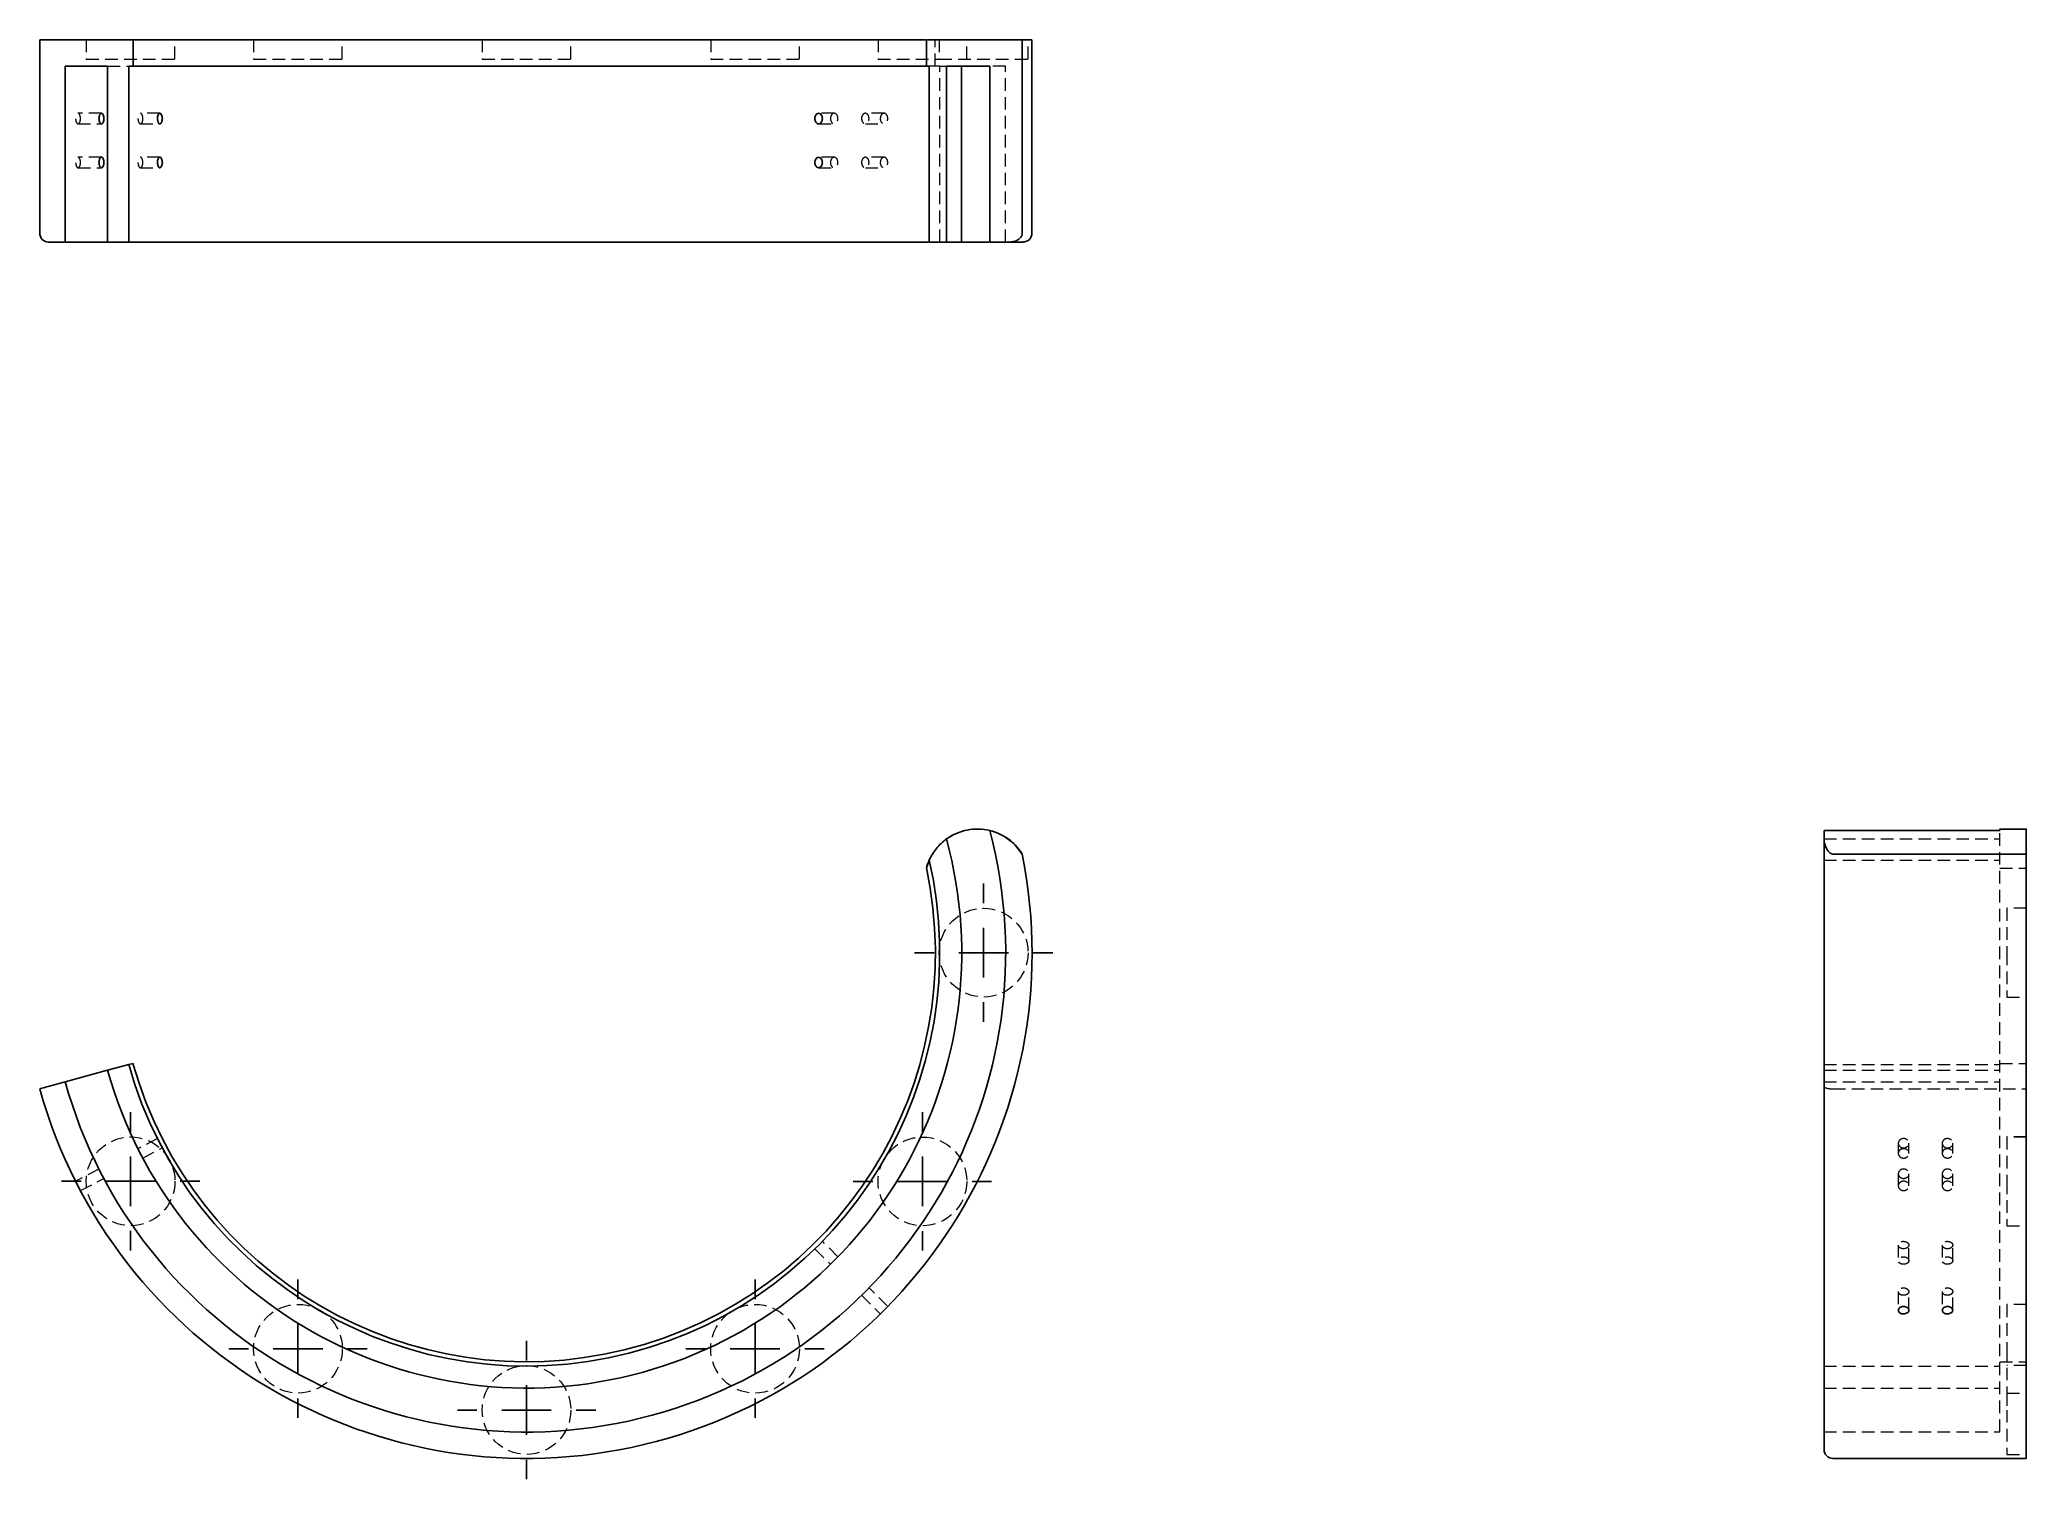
# Model space of a CAD drawing. Header units: millimetres. Extents: x 33 to 233, y 23 to 168.
import ezdxf

# ---------------------------------------------------------------- set-up
doc = ezdxf.new("R2010")
doc.units = ezdxf.units.MM
doc.linetypes.add('HIDDEN', pattern=[1.905, 1.27, -0.635])
doc.layers.add('10', color=7, linetype='Continuous')

# ---------------------------------------------------------------- blocks, each defined once
blk = doc.blocks.new('SW_CENTERMARKSYMBOL_0')
at = {"layer": '10', "color": 0}
for p, q in [((0, 5), (0, 6.97)), ((0, 0), (0, 2.5)), ((-5, 0), (-6.97, 0)), ((0, 0), (-2.5, 0)), ((0, 0), (0, -2.5)), ((0, 0), (2.5, 0)), ((5, 0), (6.97, 0)), ((0, -5), (0, -6.97))]:
    blk.add_line(p, q, dxfattribs=at)
blk = doc.blocks.new('SW_CENTERMARKSYMBOL_1')
at = {"layer": '10', "color": 0}
for p, q in [((0, 5), (0, 6.97)), ((0, 0), (0, 2.5)), ((-5, 0), (-6.97, 0)), ((0, 0), (-2.5, 0)), ((0, 0), (0, -2.5)), ((0, 0), (2.5, 0)), ((5, 0), (6.97, 0)), ((0, -5), (0, -6.97))]:
    blk.add_line(p, q, dxfattribs=at)
blk = doc.blocks.new('SW_CENTERMARKSYMBOL_2')
at = {"layer": '10', "color": 0}
for p, q in [((0, 5), (0, 6.97)), ((0, 0), (0, 2.5)), ((-5, 0), (-6.97, 0)), ((0, 0), (-2.5, 0)), ((0, 0), (0, -2.5)), ((0, 0), (2.5, 0)), ((5, 0), (6.97, 0)), ((0, -5), (0, -6.97))]:
    blk.add_line(p, q, dxfattribs=at)
blk = doc.blocks.new('SW_CENTERMARKSYMBOL_3')
at = {"layer": '10', "color": 0}
for p, q in [((0, 5), (0, 6.97)), ((0, 0), (0, 2.5)), ((-5, 0), (-6.97, 0)), ((0, 0), (-2.5, 0)), ((0, 0), (0, -2.5)), ((0, 0), (2.5, 0)), ((5, 0), (6.97, 0)), ((0, -5), (0, -6.97))]:
    blk.add_line(p, q, dxfattribs=at)
blk = doc.blocks.new('SW_CENTERMARKSYMBOL_4')
at = {"layer": '10', "color": 0}
for p, q in [((0, 5), (0, 6.97)), ((0, 0), (0, 2.5)), ((-5, 0), (-6.97, 0)), ((0, 0), (-2.5, 0)), ((0, 0), (0, -2.5)), ((0, 0), (2.5, 0)), ((5, 0), (6.97, 0)), ((0, -5), (0, -6.97))]:
    blk.add_line(p, q, dxfattribs=at)
blk = doc.blocks.new('SW_CENTERMARKSYMBOL_5')
at = {"layer": '10', "color": 0}
for p, q in [((0, 5), (0, 6.97)), ((0, 0), (0, 2.5)), ((-5, 0), (-6.97, 0)), ((0, 0), (-2.5, 0)), ((0, 0), (0, -2.5)), ((0, 0), (2.5, 0)), ((5, 0), (6.97, 0)), ((0, -5), (0, -6.97))]:
    blk.add_line(p, q, dxfattribs=at)

msp = doc.modelspace()

# ---------------------------------------------------------------- linework, layer by layer
at = {"color": 7, "linetype": 'Continuous', "lineweight": 25}
for p, q in [((33.02, 148.7), (33.02, 168.19)), ((42.42, 168.19), (33.02, 168.19)), ((42.42, 165.53), (42.42, 168.19)), ((42.42, 168.19), (122.3, 168.19)), ((122.36, 165.53), (122.36, 168.19)), ((132.02, 148.7), (132.02, 168.19)), ((133, 168.19), (132.02, 168.19)), ((133, 148.7), (133, 168.19)), ((35.59, 147.81), (35.59, 165.53)), ((35.59, 165.53), (39.86, 165.53)), ((39.86, 147.81), (39.86, 165.53)), ((42, 147.81), (42, 165.53)), ((42, 165.53), (42.42, 165.53)), ((42.42, 165.53), (122.3, 165.53)), ((122.64, 147.81), (122.64, 165.53)), ((124.39, 147.81), (124.39, 165.53)), ((125.91, 147.81), (125.91, 165.53)), ((128.74, 147.81), (128.74, 165.53)), ((35.59, 147.81), (33.88, 147.81)), ((35.59, 147.81), (39.86, 147.81)), ((42, 147.81), (39.86, 147.81)), ((42, 147.81), (122.58, 147.81)), ((125.91, 147.81), (124.39, 147.81)), ((125.91, 147.81), (128.65, 147.81)), ((132.11, 147.81), (130.82, 147.81)), ((212.81, 88.53), (230.53, 88.53)), ((233.19, 88.68), (230.53, 88.68)), ((212.81, 87.51), (212.81, 87.68)), ((212.81, 26.16), (212.81, 87.51)), ((213.7, 86.15), (233.19, 86.15)), ((233.19, 25.28), (233.19, 86.15)), ((35.59, 63.21), (39.86, 64.37)), ((42, 64.95), (39.86, 64.37)), ((42, 64.95), (42.42, 65.06)), ((35.59, 63.21), (33.88, 62.74)), ((213.7, 25.28), (233.19, 25.28))]:
    msp.add_line(p, q, dxfattribs=at)
at = {"color": 7, "linetype": 'HIDDEN', "lineweight": 18}
for p, q in [((37.71, 168.19), (37.71, 166.24)), ((46.65, 166.24), (46.65, 168.19)), ((54.57, 168.19), (54.57, 166.24)), ((63.51, 166.24), (63.51, 168.19)), ((77.6, 168.19), (77.6, 166.24)), ((86.54, 166.24), (86.54, 168.19)), ((100.63, 168.19), (100.63, 166.24)), ((109.57, 166.24), (109.57, 168.19)), ((117.49, 168.19), (117.49, 166.24)), ((123.26, 165.53), (123.26, 168.19)), ((123.66, 168.19), (123.66, 166.24)), ((126.43, 166.24), (126.43, 168.19)), ((132.6, 166.24), (132.6, 168.19)), ((37.71, 166.24), (46.65, 166.24)), ((54.57, 166.24), (63.51, 166.24)), ((77.6, 166.24), (86.54, 166.24)), ((100.63, 166.24), (109.57, 166.24)), ((117.49, 166.24), (123.66, 166.24)), ((123.66, 166.24), (132.6, 166.24)), ((39.86, 165.53), (42, 165.53)), ((123.7, 165.53), (122.64, 165.53)), ((123.7, 165.53), (124.34, 165.53)), ((123.7, 147.81), (123.7, 165.53)), ((130.34, 165.53), (128.74, 165.53)), ((130.34, 147.81), (130.34, 165.53)), ((39.24, 160.78), (36.88, 160.78)), ((45.13, 160.78), (43.16, 160.78)), ((113.07, 160.78), (111.5, 160.78)), ((118.09, 160.78), (116.21, 160.78)), ((36.88, 159.72), (39.24, 159.72)), ((43.16, 159.72), (45.13, 159.72)), ((111.5, 159.72), (113.07, 159.72)), ((116.21, 159.72), (118.09, 159.72)), ((39.24, 156.35), (36.88, 156.35)), ((45.13, 156.35), (43.16, 156.35)), ((113.07, 156.35), (111.5, 156.35)), ((118.09, 156.35), (116.21, 156.35)), ((36.88, 155.29), (39.24, 155.29)), ((43.16, 155.29), (45.13, 155.29)), ((111.5, 155.29), (113.07, 155.29)), ((116.21, 155.29), (118.09, 155.29)), ((125.11, 88.09), (124.32, 87.62)), ((128.89, 88.48), (128.06, 88.62)), ((128.74, 88.53), (128.74, 88.53)), ((230.53, 27.94), (230.53, 88.53)), ((124.39, 87.68), (124.39, 87.68)), ((131.15, 87.21), (130.14, 87.97)), ((132.02, 86.15), (131.19, 87.18)), ((132.02, 86.15), (132.02, 86.15)), ((212.81, 87.68), (230.53, 87.68)), ((122.71, 85.66), (122.36, 84.75)), ((122.36, 84.75), (122.36, 84.75)), ((122.64, 85.54), (122.64, 85.54)), ((212.81, 85.54), (230.53, 85.54)), ((230.53, 84.75), (233.19, 84.75)), ((231.24, 80.69), (231.24, 76.22)), ((233.19, 80.69), (231.24, 80.69)), ((231.24, 76.22), (231.24, 71.74)), ((231.24, 71.74), (233.19, 71.74)), ((212.81, 64.95), (230.53, 64.95)), ((212.81, 64.37), (230.53, 64.37)), ((230.53, 65.06), (233.19, 65.06)), ((212.81, 63.21), (230.53, 63.21)), ((213.7, 62.51), (233.19, 62.51)), ((44.88, 57.5), (42.92, 56.47)), ((43.41, 55.53), (45.37, 56.56)), ((220.29, 57.03), (220.29, 56)), ((221.35, 56), (221.35, 57.03)), ((224.72, 57.03), (224.72, 56)), ((225.78, 56), (225.78, 57.03)), ((231.24, 57.66), (231.24, 57.65)), ((233.19, 57.66), (231.24, 57.66)), ((231.24, 57.65), (231.24, 53.18)), ((233.19, 57.65), (231.24, 57.65)), ((38.99, 54.43), (36.64, 53.2)), ((37.13, 52.26), (39.48, 53.48)), ((220.29, 53.95), (220.29, 52.73)), ((221.35, 52.73), (221.35, 53.95)), ((224.72, 53.95), (224.72, 52.73)), ((225.78, 52.73), (225.78, 53.95)), ((231.24, 53.18), (231.24, 48.7)), ((231.24, 48.72), (233.19, 48.72)), ((231.24, 48.7), (233.19, 48.7)), ((111.13, 46.39), (112.7, 44.83)), ((113.45, 45.58), (111.88, 47.15)), ((220.29, 46.77), (220.29, 45.2)), ((221.35, 45.2), (221.35, 46.77)), ((224.72, 46.77), (224.72, 45.2)), ((225.78, 45.2), (225.78, 46.77)), ((118.47, 40.58), (116.58, 42.46)), ((220.29, 42.08), (220.29, 40.2)), ((221.35, 40.2), (221.35, 42.08)), ((224.72, 42.08), (224.72, 40.2)), ((225.78, 40.2), (225.78, 42.08)), ((115.83, 41.71), (117.71, 39.83)), ((231.24, 40.79), (231.24, 36.32)), ((231.24, 40.79), (231.24, 40.79)), ((233.19, 40.79), (231.24, 40.79)), ((233.19, 40.79), (231.24, 40.79)), ((231.24, 36.32), (231.24, 31.85)), ((212.81, 34.58), (230.53, 34.58)), ((230.53, 35.02), (233.19, 35.02)), ((233.19, 34.62), (231.24, 34.62)), ((212.81, 32.36), (230.53, 32.36)), ((231.24, 31.85), (231.24, 30.15)), ((231.24, 31.85), (233.19, 31.85)), ((231.24, 31.85), (233.19, 31.85)), ((231.24, 30.15), (231.24, 25.68)), ((212.81, 27.94), (230.53, 27.94)), ((231.24, 25.68), (233.19, 25.68))]:
    msp.add_line(p, q, dxfattribs=at)
for centre in [(128.13, 76.22), (42.18, 53.19), (121.96, 53.18), (59.04, 36.32), (105.1, 36.32), (82.07, 30.15)]:
    msp.add_circle(centre, 4.47, dxfattribs=at)
at = {"color": 7, "linetype": 'Continuous', "lineweight": 25}
for centre, radius, start, end in [((132.11, 148.7), 0.886, 270, 0), ((82.07, 76.21), 48.27, 195.623, 14.7895), ((82.07, 76.21), 50.93, 195.6011, 11.2633), ((82.07, 76.21), 43.84, 195.6655, 15.1664), ((82.07, 76.21), 41.63, 195.6901, 12.9536), ((82.07, 76.21), 41.19, 195.6954, 11.9796), ((213.7, 26.16), 0.886, 180, 270)]:
    msp.add_arc(centre, radius, start, end, dxfattribs=at)
for points, knots in [([(132.02, 168.19), (131.75, 168.19), (131.41, 168.19), (130.64, 168.19), (130.21, 168.19), (129.28, 168.19), (128.78, 168.19), (127.76, 168.19), (127.24, 168.19), (126.22, 168.19), (125.72, 168.19), (124.79, 168.19), (124.35, 168.19), (123.58, 168.19), (123.25, 168.19), (122.7, 168.19), (122.5, 168.19), (122.36, 168.19)], [0, 0, 0, 0, 0.125, 0.125, 0.25, 0.25, 0.375, 0.375, 0.5, 0.5, 0.625, 0.625, 0.75, 0.75, 0.875, 0.875, 1, 1, 1, 1]), ([(128.74, 165.53), (128, 165.53), (127.22, 165.53), (125.72, 165.53), (125.01, 165.53), (124.39, 165.53)], [0, 0, 0, 0, 0.5, 0.5, 1, 1, 1, 1]), ([(39.24, 159.72), (39.17, 159.72), (39.1, 159.78), (39.02, 159.98), (38.99, 160.11), (38.99, 160.37), (39.02, 160.51), (39.1, 160.71), (39.17, 160.78), (39.31, 160.78), (39.37, 160.71), (39.46, 160.51), (39.48, 160.37), (39.48, 160.11), (39.46, 159.98), (39.37, 159.78), (39.3, 159.72), (39.24, 159.72)], [0, 0, 0, 0, 0.125, 0.125, 0.25, 0.25, 0.375, 0.375, 0.5, 0.5, 0.625, 0.625, 0.75, 0.75, 0.875, 0.875, 1, 1, 1, 1]), ([(45.13, 159.72), (45.06, 159.72), (44.99, 159.78), (44.91, 159.98), (44.89, 160.11), (44.88, 160.37), (44.91, 160.51), (44.99, 160.71), (45.06, 160.78), (45.2, 160.78), (45.26, 160.71), (45.35, 160.51), (45.38, 160.37), (45.37, 160.11), (45.35, 159.98), (45.26, 159.78), (45.19, 159.72), (45.13, 159.72)], [0, 0, 0, 0, 0.125, 0.125, 0.25, 0.25, 0.375, 0.375, 0.5, 0.5, 0.625, 0.625, 0.75, 0.75, 0.875, 0.875, 1, 1, 1, 1]), ([(111.5, 160.78), (111.61, 160.78), (111.71, 160.71), (111.84, 160.51), (111.88, 160.38), (111.88, 160.12), (111.84, 159.99), (111.71, 159.78), (111.61, 159.72), (111.4, 159.72), (111.3, 159.78), (111.16, 159.99), (111.13, 160.12), (111.13, 160.38), (111.16, 160.51), (111.3, 160.71), (111.4, 160.78), (111.5, 160.78)], [0, 0, 0, 0, 0.125, 0.125, 0.25, 0.25, 0.375, 0.375, 0.5, 0.5, 0.625, 0.625, 0.75, 0.75, 0.875, 0.875, 1, 1, 1, 1]), ([(39.24, 155.29), (39.17, 155.29), (39.1, 155.36), (39.02, 155.56), (38.99, 155.69), (38.99, 155.95), (39.02, 156.08), (39.1, 156.29), (39.17, 156.35), (39.31, 156.35), (39.37, 156.29), (39.46, 156.08), (39.48, 155.95), (39.48, 155.69), (39.46, 155.56), (39.37, 155.36), (39.3, 155.29), (39.24, 155.29)], [0, 0, 0, 0, 0.125, 0.125, 0.25, 0.25, 0.375, 0.375, 0.5, 0.5, 0.625, 0.625, 0.75, 0.75, 0.875, 0.875, 1, 1, 1, 1]), ([(45.13, 155.29), (45.06, 155.29), (44.99, 155.36), (44.91, 155.56), (44.89, 155.69), (44.88, 155.95), (44.91, 156.08), (44.99, 156.29), (45.06, 156.35), (45.2, 156.35), (45.26, 156.29), (45.35, 156.08), (45.38, 155.95), (45.37, 155.69), (45.35, 155.56), (45.26, 155.36), (45.19, 155.29), (45.13, 155.29)], [0, 0, 0, 0, 0.125, 0.125, 0.25, 0.25, 0.375, 0.375, 0.5, 0.5, 0.625, 0.625, 0.75, 0.75, 0.875, 0.875, 1, 1, 1, 1]), ([(111.5, 156.35), (111.61, 156.35), (111.71, 156.28), (111.84, 156.08), (111.88, 155.95), (111.88, 155.69), (111.84, 155.56), (111.71, 155.35), (111.61, 155.29), (111.4, 155.29), (111.3, 155.35), (111.16, 155.56), (111.13, 155.69), (111.13, 155.95), (111.16, 156.08), (111.3, 156.28), (111.4, 156.35), (111.5, 156.35)], [0, 0, 0, 0, 0.125, 0.125, 0.25, 0.25, 0.375, 0.375, 0.5, 0.5, 0.625, 0.625, 0.75, 0.75, 0.875, 0.875, 1, 1, 1, 1]), ([(33.88, 147.81), (33.65, 147.81), (33.43, 147.91), (33.11, 148.24), (33.02, 148.46), (33.02, 148.7)], [0, 0, 0, 0, 0.5, 0.5, 1, 1, 1, 1]), ([(130.82, 147.81), (130.96, 147.81), (131.1, 147.84), (131.36, 147.91), (131.48, 147.97), (131.7, 148.11), (131.8, 148.19), (131.92, 148.35), (131.95, 148.41), (132, 148.55), (132.02, 148.62), (132.02, 148.7)], [0, 0, 0, 0, 0.25, 0.25, 0.5, 0.5, 0.75, 0.75, 0.875, 0.875, 1, 1, 1, 1]), ([(124.39, 147.81), (124.01, 147.81), (123.67, 147.81), (123.08, 147.81), (122.83, 147.81), (122.64, 147.81)], [0, 0, 0, 0, 0.5, 0.5, 1, 1, 1, 1]), ([(128.74, 88.53), (128, 88.71), (127.22, 88.72), (125.72, 88.43), (125.01, 88.12), (124.39, 87.68)], [0, 0, 0, 0, 0.5, 0.5, 1, 1, 1, 1]), ([(230.53, 88.53), (230.53, 88.62), (230.53, 88.71), (230.53, 88.66), (230.53, 88.66)], [0, 0, 0, 0, 0.8772473, 1, 1, 1, 1]), ([(233.19, 86.15), (233.19, 86.51), (233.19, 87.24), (233.19, 88.02), (233.19, 88.5), (233.19, 88.7), (233.19, 88.66), (233.19, 88.65)], [0, 0, 0, 0, 0.247122, 0.494251, 0.722922, 0.951587, 1, 1, 1, 1]), ([(124.39, 87.68), (124.01, 87.4), (123.67, 87.08), (123.08, 86.36), (122.83, 85.96), (122.64, 85.54)], [0, 0, 0, 0, 0.5, 0.5, 1, 1, 1, 1]), ([(130.82, 87.51), (130.96, 87.39), (131.1, 87.27), (131.36, 87.02), (131.48, 86.88), (131.7, 86.62), (131.8, 86.48), (131.92, 86.31), (131.95, 86.26), (132, 86.18), (132.02, 86.15), (132.02, 86.15)], [0, 0, 0, 0, 0.25, 0.25, 0.5, 0.5, 0.75, 0.75, 0.875, 0.875, 1, 1, 1, 1]), ([(212.81, 87.51), (212.81, 87.39), (212.84, 87.27), (212.91, 87.02), (212.97, 86.88), (213.11, 86.62), (213.19, 86.48), (213.35, 86.31), (213.41, 86.26), (213.55, 86.18), (213.62, 86.15), (213.7, 86.15)], [0, 0, 0, 0, 0.25, 0.25, 0.5, 0.5, 0.75, 0.75, 0.875, 0.875, 1, 1, 1, 1]), ([(33.88, 62.74), (33.65, 62.68), (33.43, 62.62), (33.11, 62.53), (33.02, 62.51), (33.02, 62.51)], [0, 0, 0, 0, 0.5, 0.5, 1, 1, 1, 1]), ([(221.35, 40.2), (221.35, 40.31), (221.28, 40.41), (221.08, 40.54), (220.95, 40.58), (220.69, 40.58), (220.56, 40.55), (220.35, 40.41), (220.29, 40.31), (220.29, 40.1), (220.35, 40), (220.56, 39.86), (220.69, 39.83), (220.95, 39.83), (221.08, 39.87), (221.28, 40), (221.35, 40.1), (221.35, 40.2)], [0, 0, 0, 0, 0.125, 0.125, 0.25, 0.25, 0.375, 0.375, 0.5, 0.5, 0.625, 0.625, 0.75, 0.75, 0.875, 0.875, 1, 1, 1, 1]), ([(225.78, 40.2), (225.78, 40.31), (225.71, 40.41), (225.51, 40.54), (225.38, 40.58), (225.12, 40.58), (224.99, 40.55), (224.78, 40.41), (224.72, 40.31), (224.72, 40.1), (224.78, 40), (224.99, 39.86), (225.12, 39.83), (225.38, 39.83), (225.51, 39.87), (225.71, 40), (225.78, 40.1), (225.78, 40.2)], [0, 0, 0, 0, 0.125, 0.125, 0.25, 0.25, 0.375, 0.375, 0.5, 0.5, 0.625, 0.625, 0.75, 0.75, 0.875, 0.875, 1, 1, 1, 1])]:
    msp.add_open_spline(points, degree=3, knots=knots, dxfattribs=at)
for points in [[(122.64, 165.53), (122.53, 165.53), (122.43, 165.53), (122.36, 165.53)], [(130.82, 147.81), (130.21, 147.81), (129.5, 147.81), (128.74, 147.81)], [(130.82, 87.51), (130.21, 87.99), (129.5, 88.35), (128.74, 88.53)], [(212.81, 87.51), (212.81, 87.99), (212.81, 88.35), (212.81, 88.53)], [(122.64, 85.54), (122.53, 85.28), (122.43, 85.02), (122.36, 84.75)]]:
    msp.add_open_spline(points, degree=3, dxfattribs=at)
at = {"color": 7, "linetype": 'HIDDEN', "lineweight": 18}
for points, knots in [([(36.88, 159.72), (36.81, 159.72), (36.75, 159.78), (36.66, 159.98), (36.64, 160.11), (36.64, 160.37), (36.66, 160.51), (36.75, 160.71), (36.81, 160.78), (36.95, 160.78), (37.02, 160.71), (37.1, 160.51), (37.13, 160.37), (37.13, 160.11), (37.1, 159.98), (37.01, 159.78), (36.95, 159.72), (36.88, 159.72)], [0, 0, 0, 0, 0.125, 0.125, 0.25, 0.25, 0.375, 0.375, 0.5, 0.5, 0.625, 0.625, 0.75, 0.75, 0.875, 0.875, 1, 1, 1, 1]), ([(43.16, 159.72), (43.1, 159.72), (43.03, 159.78), (42.94, 159.98), (42.92, 160.11), (42.92, 160.37), (42.94, 160.51), (43.03, 160.71), (43.09, 160.78), (43.23, 160.78), (43.3, 160.71), (43.39, 160.51), (43.41, 160.37), (43.41, 160.11), (43.39, 159.98), (43.3, 159.78), (43.23, 159.72), (43.16, 159.72)], [0, 0, 0, 0, 0.125, 0.125, 0.25, 0.25, 0.375, 0.375, 0.5, 0.5, 0.625, 0.625, 0.75, 0.75, 0.875, 0.875, 1, 1, 1, 1]), ([(113.07, 160.78), (113.18, 160.78), (113.28, 160.71), (113.41, 160.51), (113.45, 160.38), (113.45, 160.12), (113.41, 159.99), (113.28, 159.78), (113.18, 159.72), (112.97, 159.72), (112.87, 159.78), (112.73, 159.99), (112.69, 160.12), (112.7, 160.38), (112.73, 160.51), (112.87, 160.71), (112.97, 160.78), (113.07, 160.78)], [0, 0, 0, 0, 0.125, 0.125, 0.25, 0.25, 0.375, 0.375, 0.5, 0.5, 0.625, 0.625, 0.75, 0.75, 0.875, 0.875, 1, 1, 1, 1]), ([(116.21, 160.78), (116.31, 160.78), (116.42, 160.71), (116.55, 160.51), (116.58, 160.38), (116.58, 160.12), (116.55, 159.99), (116.42, 159.78), (116.32, 159.72), (116.1, 159.72), (116, 159.78), (115.87, 159.99), (115.83, 160.12), (115.83, 160.38), (115.87, 160.51), (116, 160.71), (116.11, 160.78), (116.21, 160.78)], [0, 0, 0, 0, 0.125, 0.125, 0.25, 0.25, 0.375, 0.375, 0.5, 0.5, 0.625, 0.625, 0.75, 0.75, 0.875, 0.875, 1, 1, 1, 1]), ([(118.09, 160.78), (118.2, 160.78), (118.3, 160.71), (118.43, 160.51), (118.47, 160.38), (118.47, 160.12), (118.43, 159.99), (118.3, 159.78), (118.2, 159.72), (117.98, 159.72), (117.88, 159.78), (117.75, 159.99), (117.71, 160.12), (117.72, 160.38), (117.75, 160.51), (117.89, 160.71), (117.99, 160.78), (118.09, 160.78)], [0, 0, 0, 0, 0.125, 0.125, 0.25, 0.25, 0.375, 0.375, 0.5, 0.5, 0.625, 0.625, 0.75, 0.75, 0.875, 0.875, 1, 1, 1, 1]), ([(36.88, 155.29), (36.81, 155.29), (36.75, 155.36), (36.66, 155.56), (36.64, 155.69), (36.64, 155.95), (36.66, 156.08), (36.75, 156.29), (36.81, 156.35), (36.95, 156.35), (37.02, 156.29), (37.1, 156.08), (37.13, 155.95), (37.13, 155.69), (37.1, 155.56), (37.01, 155.36), (36.95, 155.29), (36.88, 155.29)], [0, 0, 0, 0, 0.125, 0.125, 0.25, 0.25, 0.375, 0.375, 0.5, 0.5, 0.625, 0.625, 0.75, 0.75, 0.875, 0.875, 1, 1, 1, 1]), ([(43.16, 155.29), (43.1, 155.29), (43.03, 155.36), (42.94, 155.56), (42.92, 155.69), (42.92, 155.95), (42.94, 156.08), (43.03, 156.29), (43.09, 156.35), (43.23, 156.35), (43.3, 156.29), (43.39, 156.08), (43.41, 155.95), (43.41, 155.69), (43.39, 155.56), (43.3, 155.36), (43.23, 155.29), (43.16, 155.29)], [0, 0, 0, 0, 0.125, 0.125, 0.25, 0.25, 0.375, 0.375, 0.5, 0.5, 0.625, 0.625, 0.75, 0.75, 0.875, 0.875, 1, 1, 1, 1]), ([(113.07, 156.35), (113.18, 156.35), (113.28, 156.28), (113.41, 156.08), (113.45, 155.95), (113.45, 155.69), (113.41, 155.56), (113.28, 155.35), (113.18, 155.29), (112.97, 155.29), (112.87, 155.35), (112.73, 155.56), (112.69, 155.69), (112.7, 155.95), (112.73, 156.08), (112.87, 156.28), (112.97, 156.35), (113.07, 156.35)], [0, 0, 0, 0, 0.125, 0.125, 0.25, 0.25, 0.375, 0.375, 0.5, 0.5, 0.625, 0.625, 0.75, 0.75, 0.875, 0.875, 1, 1, 1, 1]), ([(116.21, 156.35), (116.31, 156.35), (116.42, 156.28), (116.55, 156.08), (116.58, 155.95), (116.58, 155.69), (116.55, 155.56), (116.42, 155.35), (116.32, 155.29), (116.1, 155.29), (116, 155.35), (115.87, 155.56), (115.83, 155.69), (115.83, 155.95), (115.87, 156.08), (116, 156.28), (116.11, 156.35), (116.21, 156.35)], [0, 0, 0, 0, 0.125, 0.125, 0.25, 0.25, 0.375, 0.375, 0.5, 0.5, 0.625, 0.625, 0.75, 0.75, 0.875, 0.875, 1, 1, 1, 1]), ([(118.09, 156.35), (118.2, 156.35), (118.3, 156.28), (118.43, 156.08), (118.47, 155.95), (118.47, 155.69), (118.43, 155.56), (118.3, 155.35), (118.2, 155.29), (117.98, 155.29), (117.88, 155.35), (117.75, 155.56), (117.71, 155.69), (117.72, 155.95), (117.75, 156.08), (117.89, 156.28), (117.99, 156.35), (118.09, 156.35)], [0, 0, 0, 0, 0.125, 0.125, 0.25, 0.25, 0.375, 0.375, 0.5, 0.5, 0.625, 0.625, 0.75, 0.75, 0.875, 0.875, 1, 1, 1, 1]), ([(212.81, 62.74), (212.81, 62.68), (212.91, 62.62), (213.24, 62.53), (213.46, 62.51), (213.7, 62.51)], [0, 0, 0, 0, 0.5, 0.5, 1, 1, 1, 1]), ([(220.29, 57.03), (220.29, 57.16), (220.36, 57.28), (220.56, 57.45), (220.69, 57.5), (220.95, 57.5), (221.08, 57.46), (221.29, 57.29), (221.35, 57.16), (221.35, 56.89), (221.29, 56.77), (221.08, 56.6), (220.95, 56.55), (220.69, 56.56), (220.56, 56.6), (220.36, 56.77), (220.29, 56.89), (220.29, 57.03)], [0, 0, 0, 0, 0.125, 0.125, 0.25, 0.25, 0.375, 0.375, 0.5, 0.5, 0.625, 0.625, 0.75, 0.75, 0.875, 0.875, 1, 1, 1, 1]), ([(220.29, 56), (220.29, 56.13), (220.36, 56.26), (220.56, 56.43), (220.69, 56.47), (220.95, 56.48), (221.08, 56.43), (221.29, 56.26), (221.35, 56.14), (221.35, 55.87), (221.29, 55.74), (221.08, 55.57), (220.95, 55.53), (220.69, 55.53), (220.56, 55.58), (220.36, 55.74), (220.29, 55.87), (220.29, 56)], [0, 0, 0, 0, 0.125, 0.125, 0.25, 0.25, 0.375, 0.375, 0.5, 0.5, 0.625, 0.625, 0.75, 0.75, 0.875, 0.875, 1, 1, 1, 1]), ([(224.72, 57.03), (224.72, 57.16), (224.78, 57.28), (224.98, 57.45), (225.11, 57.5), (225.37, 57.5), (225.51, 57.46), (225.71, 57.29), (225.78, 57.16), (225.78, 56.89), (225.71, 56.77), (225.51, 56.6), (225.37, 56.55), (225.11, 56.56), (224.98, 56.6), (224.78, 56.77), (224.72, 56.89), (224.72, 57.03)], [0, 0, 0, 0, 0.125, 0.125, 0.25, 0.25, 0.375, 0.375, 0.5, 0.5, 0.625, 0.625, 0.75, 0.75, 0.875, 0.875, 1, 1, 1, 1]), ([(224.72, 56), (224.72, 56.13), (224.78, 56.26), (224.98, 56.43), (225.11, 56.47), (225.37, 56.48), (225.51, 56.43), (225.71, 56.26), (225.78, 56.14), (225.78, 55.87), (225.71, 55.74), (225.51, 55.57), (225.37, 55.53), (225.11, 55.53), (224.98, 55.58), (224.78, 55.74), (224.72, 55.87), (224.72, 56)], [0, 0, 0, 0, 0.125, 0.125, 0.25, 0.25, 0.375, 0.375, 0.5, 0.5, 0.625, 0.625, 0.75, 0.75, 0.875, 0.875, 1, 1, 1, 1]), ([(220.29, 53.95), (220.29, 54.09), (220.36, 54.21), (220.56, 54.38), (220.69, 54.43), (220.95, 54.43), (221.08, 54.38), (221.29, 54.21), (221.35, 54.09), (221.35, 53.82), (221.29, 53.7), (221.08, 53.53), (220.95, 53.48), (220.69, 53.49), (220.56, 53.53), (220.36, 53.7), (220.29, 53.82), (220.29, 53.95)], [0, 0, 0, 0, 0.125, 0.125, 0.25, 0.25, 0.375, 0.375, 0.5, 0.5, 0.625, 0.625, 0.75, 0.75, 0.875, 0.875, 1, 1, 1, 1]), ([(224.72, 53.95), (224.72, 54.09), (224.78, 54.21), (224.98, 54.38), (225.11, 54.43), (225.37, 54.43), (225.51, 54.38), (225.71, 54.21), (225.78, 54.09), (225.78, 53.82), (225.71, 53.7), (225.51, 53.53), (225.37, 53.48), (225.11, 53.49), (224.98, 53.53), (224.78, 53.7), (224.72, 53.82), (224.72, 53.95)], [0, 0, 0, 0, 0.125, 0.125, 0.25, 0.25, 0.375, 0.375, 0.5, 0.5, 0.625, 0.625, 0.75, 0.75, 0.875, 0.875, 1, 1, 1, 1]), ([(220.29, 52.73), (220.29, 52.86), (220.36, 52.98), (220.56, 53.15), (220.69, 53.2), (220.95, 53.2), (221.08, 53.16), (221.29, 52.99), (221.35, 52.86), (221.35, 52.59), (221.29, 52.47), (221.08, 52.3), (220.95, 52.25), (220.69, 52.26), (220.56, 52.3), (220.36, 52.47), (220.29, 52.6), (220.29, 52.73)], [0, 0, 0, 0, 0.125, 0.125, 0.25, 0.25, 0.375, 0.375, 0.5, 0.5, 0.625, 0.625, 0.75, 0.75, 0.875, 0.875, 1, 1, 1, 1]), ([(224.72, 52.73), (224.72, 52.86), (224.78, 52.98), (224.98, 53.15), (225.11, 53.2), (225.37, 53.2), (225.51, 53.16), (225.71, 52.99), (225.78, 52.86), (225.78, 52.59), (225.71, 52.47), (225.51, 52.3), (225.37, 52.25), (225.11, 52.26), (224.98, 52.3), (224.78, 52.47), (224.72, 52.6), (224.72, 52.73)], [0, 0, 0, 0, 0.125, 0.125, 0.25, 0.25, 0.375, 0.375, 0.5, 0.5, 0.625, 0.625, 0.75, 0.75, 0.875, 0.875, 1, 1, 1, 1]), ([(221.35, 46.77), (221.35, 46.87), (221.28, 46.97), (221.08, 47.11), (220.95, 47.14), (220.69, 47.15), (220.56, 47.11), (220.35, 46.98), (220.29, 46.88), (220.29, 46.66), (220.35, 46.56), (220.56, 46.43), (220.69, 46.39), (220.95, 46.4), (221.08, 46.43), (221.28, 46.56), (221.35, 46.66), (221.35, 46.77)], [0, 0, 0, 0, 0.125, 0.125, 0.25, 0.25, 0.375, 0.375, 0.5, 0.5, 0.625, 0.625, 0.75, 0.75, 0.875, 0.875, 1, 1, 1, 1]), ([(225.78, 46.77), (225.78, 46.87), (225.71, 46.97), (225.51, 47.11), (225.38, 47.14), (225.12, 47.15), (224.99, 47.11), (224.78, 46.98), (224.72, 46.88), (224.72, 46.66), (224.78, 46.56), (224.99, 46.43), (225.12, 46.39), (225.38, 46.4), (225.51, 46.43), (225.71, 46.56), (225.78, 46.66), (225.78, 46.77)], [0, 0, 0, 0, 0.125, 0.125, 0.25, 0.25, 0.375, 0.375, 0.5, 0.5, 0.625, 0.625, 0.75, 0.75, 0.875, 0.875, 1, 1, 1, 1]), ([(221.35, 45.2), (221.35, 45.31), (221.28, 45.41), (221.08, 45.55), (220.95, 45.58), (220.69, 45.58), (220.56, 45.55), (220.35, 45.41), (220.29, 45.31), (220.29, 45.1), (220.35, 45), (220.56, 44.86), (220.69, 44.83), (220.95, 44.83), (221.08, 44.87), (221.28, 45), (221.35, 45.1), (221.35, 45.2)], [0, 0, 0, 0, 0.125, 0.125, 0.25, 0.25, 0.375, 0.375, 0.5, 0.5, 0.625, 0.625, 0.75, 0.75, 0.875, 0.875, 1, 1, 1, 1]), ([(225.78, 45.2), (225.78, 45.31), (225.71, 45.41), (225.51, 45.55), (225.38, 45.58), (225.12, 45.58), (224.99, 45.55), (224.78, 45.41), (224.72, 45.31), (224.72, 45.1), (224.78, 45), (224.99, 44.86), (225.12, 44.83), (225.38, 44.83), (225.51, 44.87), (225.71, 45), (225.78, 45.1), (225.78, 45.2)], [0, 0, 0, 0, 0.125, 0.125, 0.25, 0.25, 0.375, 0.375, 0.5, 0.5, 0.625, 0.625, 0.75, 0.75, 0.875, 0.875, 1, 1, 1, 1]), ([(221.35, 42.08), (221.35, 42.18), (221.28, 42.28), (221.08, 42.42), (220.95, 42.46), (220.69, 42.46), (220.56, 42.42), (220.35, 42.29), (220.29, 42.19), (220.29, 41.97), (220.35, 41.87), (220.56, 41.74), (220.69, 41.7), (220.95, 41.71), (221.08, 41.74), (221.28, 41.87), (221.35, 41.97), (221.35, 42.08)], [0, 0, 0, 0, 0.125, 0.125, 0.25, 0.25, 0.375, 0.375, 0.5, 0.5, 0.625, 0.625, 0.75, 0.75, 0.875, 0.875, 1, 1, 1, 1]), ([(225.78, 42.08), (225.78, 42.18), (225.71, 42.28), (225.51, 42.42), (225.38, 42.46), (225.12, 42.46), (224.99, 42.42), (224.78, 42.29), (224.72, 42.19), (224.72, 41.97), (224.78, 41.87), (224.99, 41.74), (225.12, 41.7), (225.38, 41.71), (225.51, 41.74), (225.71, 41.87), (225.78, 41.97), (225.78, 42.08)], [0, 0, 0, 0, 0.125, 0.125, 0.25, 0.25, 0.375, 0.375, 0.5, 0.5, 0.625, 0.625, 0.75, 0.75, 0.875, 0.875, 1, 1, 1, 1])]:
    msp.add_open_spline(points, degree=3, knots=knots, dxfattribs=at)

# ---------------------------------------------------------------- block references
at = {"layer": '10'}
for name, p in [('SW_CENTERMARKSYMBOL_0', (128.13, 76.22)), ('SW_CENTERMARKSYMBOL_3', (42.18, 53.19)), ('SW_CENTERMARKSYMBOL_1', (121.96, 53.18)), ('SW_CENTERMARKSYMBOL_5', (59.04, 36.32)), ('SW_CENTERMARKSYMBOL_2', (105.1, 36.32)), ('SW_CENTERMARKSYMBOL_4', (82.07, 30.15))]:
    msp.add_blockref(name, p, dxfattribs=at)

doc.saveas('drawing.dxf')
